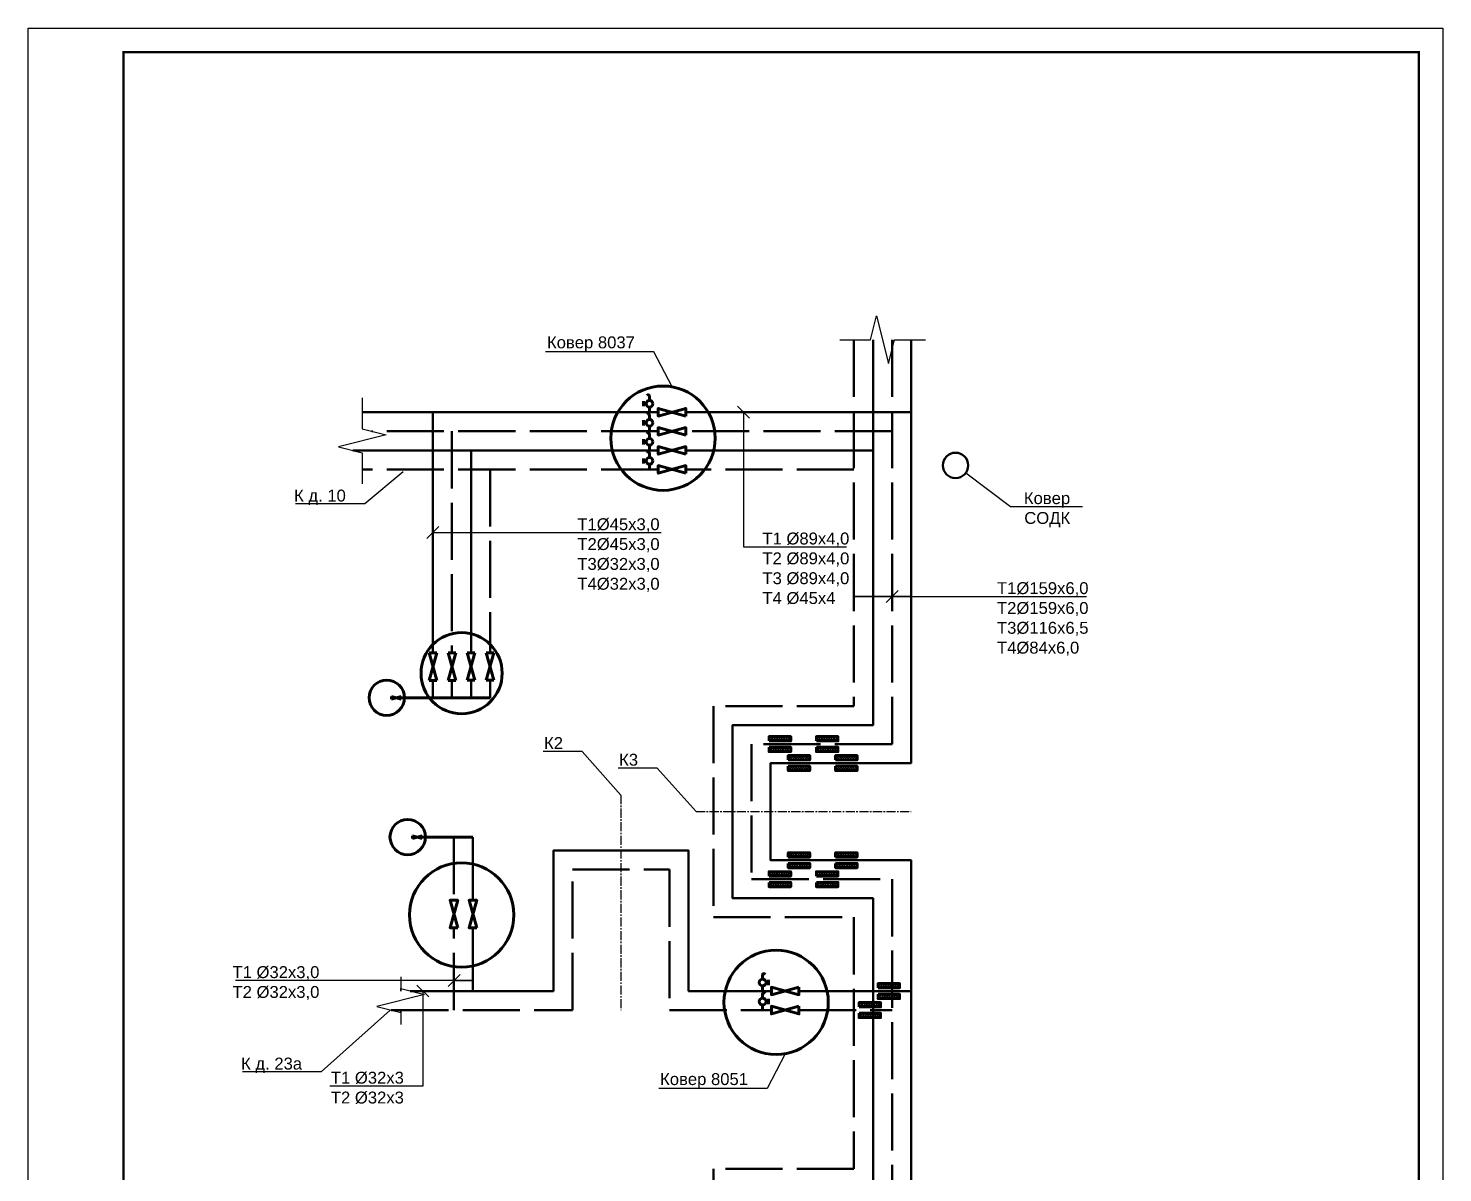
# Model space of a CAD drawing. Header units: millimetres. Extents: x 1990 to 8783, y 397 to 3825.
# Drawn here: x 2901.9 to 3198.9, y 1793.8 to 2034.1 of the extents above; entities that cross this region are included whole.
import ezdxf
from ezdxf import colors
from ezdxf.entities.mleader import LeaderData, LeaderLine
from ezdxf.enums import TextEntityAlignment as Align
from ezdxf.math import Vec2, Vec3

# ---------------------------------------------------------------- set-up
doc = ezdxf.new("R2010")
doc.units = ezdxf.units.MM
doc.linetypes.add('ACAD_ISO02W100', pattern=[15, 12, -3])
doc.linetypes.add('CENTER2', pattern=[28.575, 19.05, -3.175, 3.175, -3.175])
doc.layers.add('Основной', color=1, linetype='Continuous', lineweight=60)
doc.layers.add('Форматы', color=7, linetype='Continuous')
doc.styles.add('-ISOCPEUR-', font='isocpeur.ttf')
doc.styles.get("Standard").update_dxf_attribs({"font": 'arial.ttf'})
pattern_1 = [(45, (2296.8671, 1398.38788), (-0.2525697, 0.2525697), []), (135, (2296.8671, 1398.38788), (-0.2525697, -0.2525697), [])]
pattern_2 = [(45, (2306.8024, 1398.38788), (-0.2525697, 0.2525697), []), (135, (2306.8024, 1398.38788), (-0.2525697, -0.2525697), [])]
pattern_3 = [(45, (2292.8671, 1394.38788), (-0.2525697, 0.2525697), []), (135, (2292.8671, 1394.38788), (-0.2525697, -0.2525697), [])]
pattern_4 = [(45, (2302.8024, 1394.38788), (-0.2525697, 0.2525697), []), (135, (2302.8024, 1394.38788), (-0.2525697, -0.2525697), [])]
pattern_5 = [(45, (2315.74154, 1370.9125), (-0.2525697, 0.2525697), []), (135, (2315.74154, 1370.9125), (-0.2525697, -0.2525697), [])]
pattern_6 = [(45, (2311.74154, 1366.9125), (-0.2525697, 0.2525697), []), (135, (2311.74154, 1366.9125), (-0.2525697, -0.2525697), [])]

# ---------------------------------------------------------------- blocks, each defined once
blk = doc.blocks.new('*U425')
blk.add_lwpolyline([(0, 123), (297, 123), (297, -297), (0, -297)], close=True)
at = {"const_width": 0.5}
blk.add_lwpolyline([(20, 118), (292, 118), (292, -292), (20, -292)], close=True, dxfattribs=at)
blk.add_attdef('РАЗРАБОТАЛ', text='', height=2.5).set_placement((127.5, -264.22), align=Align.MIDDLE_LEFT)
at = {"flags": 8}
for tag, height, p in [('ДАТА', 2.5, (167.07, -264.4)), ('ЛИСТ', 3, (263.39, -271.92)), ('ЛИСТОВ', 3, (280.89, -271.92))]:
    blk.add_attdef(tag, text='', height=height, dxfattribs=at).set_placement(p, align=Align.MIDDLE_CENTER)
blk.add_attdef('ПРОВЕРИЛ', (127.75, -270.73), '', height=2.5)
at = {"lineweight": 30, "flags": 104}
for tag, p in [('ТЕПЛОВЫЕ_СЕТИ', (207, -269.5)), ('ИМЯ_ЧЕРТЕЖА', (207, -284.5))]:
    blk.add_attdef(tag, text='', height=3, dxfattribs=at).set_placement(p, align=Align.MIDDLE_CENTER)
at = {"style": '-ISOCPEUR-', "flags": 8}
blk.add_attdef('ФОРМАТ', text='', height=3, dxfattribs=at).set_placement((257.97, -294.75), align=Align.MIDDLE_CENTER)
blk = doc.blocks.new('_None')
blk = doc.blocks.new('_Oblique')
at = {"color": 0, "linetype": 'ByBlock', "lineweight": -2}
blk.add_line((-0.5, -0.5), (0.5, 0.5), dxfattribs=at)

msp = doc.modelspace()

# ---------------------------------------------------------------- hatches: boundary and pattern name
h = msp.add_hatch()
h.set_pattern_fill('ANSI37', color=256, scale=0.1125)
h.set_pattern_definition(pattern_3)
h.paths.add_polyline_path([(3062.024, 1884.448), (3062.024, 1885.357), (3057.502, 1885.357), (3057.502, 1884.448)])
h = msp.add_hatch()
h.set_pattern_fill('ANSI37', color=256, scale=0.1125)
h.set_pattern_definition(pattern_3)
h.paths.add_polyline_path([(3057.502, 1883.114), (3057.502, 1882.205), (3062.024, 1882.205), (3062.024, 1883.114)])
h = msp.add_hatch()
h.set_pattern_fill('ANSI37', color=256, scale=0.1125)
h.set_pattern_definition(pattern_4)
h.paths.add_polyline_path([(3071.959, 1884.448), (3071.959, 1885.357), (3067.437, 1885.357), (3067.437, 1884.448)])
h = msp.add_hatch()
h.set_pattern_fill('ANSI37', color=256, scale=0.1125)
h.set_pattern_definition(pattern_4)
h.paths.add_polyline_path([(3067.437, 1883.114), (3067.437, 1882.205), (3071.959, 1882.205), (3071.959, 1883.114)])
h = msp.add_hatch()
h.set_pattern_fill('ANSI37', color=256, scale=0.1125)
h.set_pattern_definition(pattern_1)
h.paths.add_polyline_path([(3066.024, 1880.448), (3066.024, 1881.357), (3061.502, 1881.357), (3061.502, 1880.448)])
h = msp.add_hatch()
h.set_pattern_fill('ANSI37', color=256, scale=0.1125)
h.set_pattern_definition(pattern_2)
h.paths.add_polyline_path([(3075.959, 1880.448), (3075.959, 1881.357), (3071.437, 1881.357), (3071.437, 1880.448)])
h = msp.add_hatch()
h.set_pattern_fill('ANSI37', color=256, scale=0.1125)
h.set_pattern_definition(pattern_1)
h.paths.add_polyline_path([(3061.502, 1879.114), (3061.502, 1878.205), (3066.024, 1878.205), (3066.024, 1879.114)])
h = msp.add_hatch()
h.set_pattern_fill('ANSI37', color=256, scale=0.1125)
h.set_pattern_definition(pattern_2)
h.paths.add_polyline_path([(3071.437, 1879.114), (3071.437, 1878.205), (3075.959, 1878.205), (3075.959, 1879.114)])
h = msp.add_hatch()
h.set_pattern_fill('ANSI37', color=256, scale=0.1125)
h.set_pattern_definition(pattern_1)
h.paths.add_polyline_path([(3066.024, 1860.067), (3066.024, 1860.975), (3061.502, 1860.975), (3061.502, 1860.067)])
h = msp.add_hatch()
h.set_pattern_fill('ANSI37', color=256, scale=0.1125)
h.set_pattern_definition(pattern_2)
h.paths.add_polyline_path([(3075.959, 1860.067), (3075.959, 1860.975), (3071.437, 1860.975), (3071.437, 1860.067)])
h = msp.add_hatch()
h.set_pattern_fill('ANSI37', color=256, scale=0.1125)
h.set_pattern_definition(pattern_3)
h.paths.add_polyline_path([(3062.024, 1856.067), (3062.024, 1856.975), (3057.502, 1856.975), (3057.502, 1856.067)])
h = msp.add_hatch()
h.set_pattern_fill('ANSI37', color=256, scale=0.1125)
h.set_pattern_definition(pattern_1)
h.paths.add_polyline_path([(3061.502, 1858.732), (3061.502, 1857.823), (3066.024, 1857.823), (3066.024, 1858.732)])
h = msp.add_hatch()
h.set_pattern_fill('ANSI37', color=256, scale=0.1125)
h.set_pattern_definition(pattern_4)
h.paths.add_polyline_path([(3071.959, 1856.067), (3071.959, 1856.975), (3067.437, 1856.975), (3067.437, 1856.067)])
h = msp.add_hatch()
h.set_pattern_fill('ANSI37', color=256, scale=0.1125)
h.set_pattern_definition(pattern_2)
h.paths.add_polyline_path([(3071.437, 1858.732), (3071.437, 1857.823), (3075.959, 1857.823), (3075.959, 1858.732)])
h = msp.add_hatch()
h.set_pattern_fill('ANSI37', color=256, scale=0.1125)
h.set_pattern_definition(pattern_3)
h.paths.add_polyline_path([(3057.502, 1854.732), (3057.502, 1853.823), (3062.024, 1853.823), (3062.024, 1854.732)])
h = msp.add_hatch()
h.set_pattern_fill('ANSI37', color=256, scale=0.1125)
h.set_pattern_definition(pattern_4)
h.paths.add_polyline_path([(3067.437, 1854.732), (3067.437, 1853.823), (3071.959, 1853.823), (3071.959, 1854.732)])
h = msp.add_hatch()
h.set_pattern_fill('ANSI37', color=256, scale=0.1125)
h.set_pattern_definition(pattern_5)
h.paths.add_polyline_path([(3084.898, 1832.591), (3084.898, 1833.5), (3080.376, 1833.5), (3080.376, 1832.591)])
h = msp.add_hatch()
h.set_pattern_fill('ANSI37', color=256, scale=0.1125)
h.set_pattern_definition(pattern_5)
h.paths.add_polyline_path([(3080.376, 1831.257), (3080.376, 1830.348), (3084.898, 1830.348), (3084.898, 1831.257)])
h = msp.add_hatch()
h.set_pattern_fill('ANSI37', color=256, scale=0.1125)
h.set_pattern_definition(pattern_6)
h.paths.add_polyline_path([(3080.898, 1828.591), (3080.898, 1829.5), (3076.376, 1829.5), (3076.376, 1828.591)])
h = msp.add_hatch()
h.set_pattern_fill('ANSI37', color=256, scale=0.1125)
h.set_pattern_definition(pattern_6)
h.paths.add_polyline_path([(3076.376, 1827.257), (3076.376, 1826.348), (3080.898, 1826.348), (3080.898, 1827.257)])

# ---------------------------------------------------------------- linework, layer by layer
at = {"lineweight": 60}
for p, q in [((3031.13, 1954.721), (3031.13, 1955.795)), ((3031.667, 1955.258), (3031.13, 1955.258)), ((3032.383, 1956.833), (3032.383, 1955.974)), ((3032.383, 1954.542), (3032.383, 1953.468)), ((3031.13, 1950.721), (3031.13, 1951.795)), ((3032.383, 1952.833), (3032.383, 1951.974)), ((3031.667, 1951.258), (3031.13, 1951.258)), ((3032.383, 1950.542), (3032.383, 1949.468)), ((3032.383, 1948.833), (3032.383, 1947.974)), ((3031.13, 1946.721), (3031.13, 1947.795)), ((3031.667, 1947.258), (3031.13, 1947.258)), ((3032.383, 1946.542), (3032.383, 1945.468)), ((3031.13, 1942.721), (3031.13, 1943.795)), ((3031.667, 1943.258), (3031.13, 1943.258)), ((3032.383, 1944.833), (3032.383, 1943.974)), ((3032.383, 1942.542), (3032.383, 1941.468)), ((2986.103, 1902.944), (2987.709, 1902.944)), ((2987.709, 1902.944), (2986.103, 1897.165)), ((2987.709, 1897.165), (2986.103, 1902.944)), ((2990.103, 1902.944), (2991.709, 1902.944)), ((2991.709, 1902.944), (2990.103, 1897.165)), ((2991.709, 1897.165), (2990.103, 1902.944)), ((2994.103, 1902.954), (2995.709, 1902.954)), ((2995.709, 1902.954), (2994.103, 1897.175)), ((2995.709, 1897.175), (2994.103, 1902.954)), ((2998.103, 1902.954), (2999.709, 1902.954)), ((2999.709, 1902.954), (2998.103, 1897.175)), ((2999.709, 1897.175), (2998.103, 1902.954)), ((2986.103, 1897.165), (2987.709, 1897.165)), ((2990.103, 1897.165), (2991.709, 1897.165)), ((2994.103, 1897.175), (2995.709, 1897.175)), ((2998.103, 1897.175), (2999.709, 1897.175)), ((2978.205, 1893.797), (2978.205, 1893.232)), ((2980.24, 1893.232), (2978.205, 1893.797)), ((2978.205, 1893.232), (2980.24, 1893.797)), ((2980.24, 1893.797), (2980.24, 1893.232)), ((2986.906, 1893.515), (2980.24, 1893.515)), ((2998.906, 1893.515), (2986.906, 1893.515)), ((2982.605, 1864.536), (2982.605, 1863.971)), ((2984.639, 1863.971), (2982.605, 1864.536)), ((2982.605, 1863.971), (2984.639, 1864.536)), ((2984.639, 1864.536), (2984.639, 1863.971)), ((2995.305, 1864.254), (2984.639, 1864.254)), ((3056.133, 1835.29), (3056.133, 1834.43)), ((3056.133, 1832.998), (3056.133, 1831.924)), ((3056.849, 1833.714), (3057.386, 1833.714)), ((3057.386, 1833.177), (3057.386, 1834.251)), ((3056.133, 1831.29), (3056.133, 1830.43)), ((3056.849, 1829.714), (3057.386, 1829.714)), ((3057.386, 1829.177), (3057.386, 1830.251)), ((3056.133, 1828.998), (3056.133, 1827.924))]:
    msp.add_line(p, q, dxfattribs=at)
at = {"color": 1, "lineweight": 50}
for p, q in [((3034.22, 1953.468), (2972.073, 1953.468)), ((2986.906, 1953.468), (2986.906, 1902.944)), ((3087.313, 1953.468), (3039.999, 1953.468)), ((2986.906, 1893.515), (2986.906, 1897.165)), ((2995.305, 1864.254), (2995.305, 1850.978)), ((2995.305, 1831.924), (2995.305, 1845.199)), ((3063.748, 1831.924), (3087.313, 1831.924))]:
    msp.add_line(p, q, dxfattribs=at)
at = {"color": 5, "linetype": 'ACAD_ISO02W100', "lineweight": 50}
for p, q in [((3034.22, 1949.468), (2974.073, 1949.468)), ((2990.906, 1949.468), (2990.906, 1902.944)), ((3083.313, 1949.468), (3039.999, 1949.468)), ((2990.906, 1893.515), (2990.906, 1897.165)), ((2991.305, 1864.254), (2991.305, 1850.978)), ((2991.305, 1827.924), (2991.305, 1845.199)), ((3063.748, 1827.924), (3083.313, 1827.924))]:
    msp.add_line(p, q, dxfattribs=at)
at = {"color": 4, "lineweight": 50}
for p, q in [((3034.22, 1945.468), (2970.073, 1945.468)), ((2994.906, 1945.468), (2994.906, 1902.944)), ((3079.313, 1945.468), (3039.999, 1945.468)), ((2994.906, 1893.515), (2994.906, 1897.175))]:
    msp.add_line(p, q, dxfattribs=at)
at = {"color": 6, "linetype": 'ACAD_ISO02W100', "lineweight": 50}
for p, q in [((3034.22, 1941.468), (2972.073, 1941.468)), ((2998.906, 1941.468), (2998.906, 1902.944)), ((3075.313, 1941.468), (3039.999, 1941.468)), ((2998.906, 1893.515), (2998.906, 1897.175))]:
    msp.add_line(p, q, dxfattribs=at)
at = {"lineweight": 25}
for points in [[(3072.313, 1968.715), (3075.313, 1968.715), (3078.813, 1968.715), (3080.063, 1973.715), (3082.563, 1963.715), (3083.813, 1968.715), (3087.313, 1968.715), (3090.313, 1968.715)], [(2972.073, 1956.468), (2972.073, 1953.468), (2972.073, 1949.968), (2977.073, 1948.718), (2967.073, 1946.218), (2972.073, 1944.968), (2972.073, 1941.468), (2972.073, 1938.468)], [(2980.158, 1834.924), (2980.158, 1831.924), (2980.158, 1832.424), (2985.158, 1831.174), (2975.158, 1828.674), (2980.158, 1827.424), (2980.158, 1827.924), (2980.158, 1824.924)]]:
    msp.add_lwpolyline(points, dxfattribs=at)
at = {"color": 6, "linetype": 'ACAD_ISO02W100', "lineweight": 50}
msp.add_lwpolyline([(3075.313, 1968.715), (3075.313, 1891.781), (3045.813, 1891.781), (3045.813, 1847.399), (3075.313, 1847.399), (3075.313, 1794.596), (3045.813, 1794.596), (3045.813, 1750.214), (3075.313, 1750.214), (3075.313, 1726.556)], dxfattribs=at)
at = {"color": 4, "lineweight": 50}
msp.add_lwpolyline([(3079.313, 1968.715), (3079.313, 1887.781), (3049.813, 1887.781), (3049.813, 1851.399), (3079.313, 1851.399), (3079.313, 1790.596), (3049.813, 1790.596), (3049.813, 1754.214), (3079.313, 1754.214), (3079.313, 1726.556)], dxfattribs=at)
at = {"color": 5, "linetype": 'ACAD_ISO02W100', "lineweight": 50}
for points in [[(3083.313, 1968.715), (3083.313, 1883.781), (3053.813, 1883.781), (3053.813, 1855.399), (3083.313, 1855.399), (3083.313, 1786.596), (3053.813, 1786.596), (3053.813, 1758.214), (3083.313, 1758.214), (3083.313, 1726.556)], [(2978.158, 1827.924), (3016.204, 1827.924), (3016.204, 1857.424), (3036.585, 1857.424), (3036.585, 1827.924), (3057.969, 1827.924)]]:
    msp.add_lwpolyline(points, dxfattribs=at)
at = {"color": 1, "lineweight": 50}
for points in [[(3087.313, 1726.556), (3087.313, 1762.214), (3057.813, 1762.214), (3057.813, 1782.596), (3087.313, 1782.596), (3087.313, 1859.399), (3057.813, 1859.399), (3057.813, 1879.781), (3087.313, 1879.781), (3087.313, 1968.715)], [(2982.158, 1831.924), (3012.204, 1831.924), (3012.204, 1861.424), (3040.585, 1861.424), (3040.585, 1831.924), (3057.969, 1831.924)]]:
    msp.add_lwpolyline(points, dxfattribs=at)
at = {"lineweight": 60}
for points in [[(3039.999, 1952.665), (3039.999, 1954.27), (3034.22, 1952.665), (3034.22, 1954.27), (3039.999, 1952.665)], [(3039.999, 1948.665), (3039.999, 1950.27), (3034.22, 1948.665), (3034.22, 1950.27), (3039.999, 1948.665)], [(3039.999, 1944.665), (3039.999, 1946.27), (3034.22, 1944.665), (3034.22, 1946.27), (3039.999, 1944.665)], [(3039.999, 1940.665), (3039.999, 1942.27), (3034.22, 1940.665), (3034.22, 1942.27), (3039.999, 1940.665)], [(2992.108, 1845.199), (2990.503, 1845.199), (2992.108, 1850.978), (2990.503, 1850.978), (2992.108, 1845.199)], [(2996.108, 1845.199), (2994.503, 1845.199), (2996.108, 1850.978), (2994.503, 1850.978), (2996.108, 1845.199)], [(3063.748, 1832.727), (3063.748, 1831.121), (3057.969, 1832.727), (3057.969, 1831.121), (3063.748, 1832.727)], [(3063.748, 1828.727), (3063.748, 1827.121), (3057.969, 1828.727), (3057.969, 1827.121), (3063.748, 1828.727)]]:
    msp.add_lwpolyline(points, dxfattribs=at)
for centre, radius in [((3032.383, 1955.258), 0.716), ((3032.383, 1951.258), 0.716), ((3032.383, 1947.258), 0.716), ((3032.383, 1943.258), 0.716), ((2977.208, 1893.515), 3.72), ((2981.608, 1864.254), 3.72), ((3056.133, 1833.714), 0.716), ((3056.133, 1829.714), 0.716)]:
    msp.add_circle(centre, radius, dxfattribs=at)
at = {"lineweight": 50}
msp.add_circle((3096.643, 1942.311), 2.667, dxfattribs=at)
at = {"lineweight": 60}
for centre, start, end in [((3032.11, 1956.851), 356.2591, 154.72194), ((3032.11, 1952.851), 356.2591, 154.72194), ((3032.11, 1948.851), 356.2591, 154.72194), ((3032.11, 1944.851), 356.2591, 154.72194), ((3056.406, 1835.308), 25.27806, 183.7409), ((3056.406, 1831.308), 25.27806, 183.7409)]:
    msp.add_arc(centre, 0.274, start, end, dxfattribs=at)
at = {"layer": 'Основной'}
for points in [[(3057.502, 1884.448), (3062.024, 1884.448), (3062.024, 1885.357), (3057.502, 1885.357)], [(3057.502, 1883.114), (3062.024, 1883.114), (3062.024, 1882.205), (3057.502, 1882.205)], [(3067.437, 1884.448), (3071.959, 1884.448), (3071.959, 1885.357), (3067.437, 1885.357)], [(3067.437, 1883.114), (3071.959, 1883.114), (3071.959, 1882.205), (3067.437, 1882.205)], [(3061.502, 1880.448), (3066.024, 1880.448), (3066.024, 1881.357), (3061.502, 1881.357)], [(3071.437, 1880.448), (3075.959, 1880.448), (3075.959, 1881.357), (3071.437, 1881.357)], [(3061.502, 1879.114), (3066.024, 1879.114), (3066.024, 1878.205), (3061.502, 1878.205)], [(3071.437, 1879.114), (3075.959, 1879.114), (3075.959, 1878.205), (3071.437, 1878.205)], [(3061.502, 1860.067), (3066.024, 1860.067), (3066.024, 1860.975), (3061.502, 1860.975)], [(3071.437, 1860.067), (3075.959, 1860.067), (3075.959, 1860.975), (3071.437, 1860.975)], [(3057.502, 1856.067), (3062.024, 1856.067), (3062.024, 1856.975), (3057.502, 1856.975)], [(3061.502, 1858.732), (3066.024, 1858.732), (3066.024, 1857.823), (3061.502, 1857.823)], [(3067.437, 1856.067), (3071.959, 1856.067), (3071.959, 1856.975), (3067.437, 1856.975)], [(3071.437, 1858.732), (3075.959, 1858.732), (3075.959, 1857.823), (3071.437, 1857.823)], [(3057.502, 1854.732), (3062.024, 1854.732), (3062.024, 1853.823), (3057.502, 1853.823)], [(3067.437, 1854.732), (3071.959, 1854.732), (3071.959, 1853.823), (3067.437, 1853.823)], [(3080.376, 1832.591), (3084.898, 1832.591), (3084.898, 1833.5), (3080.376, 1833.5)], [(3080.376, 1831.257), (3084.898, 1831.257), (3084.898, 1830.348), (3080.376, 1830.348)], [(3076.376, 1828.591), (3080.898, 1828.591), (3080.898, 1829.5), (3076.376, 1829.5)], [(3076.376, 1827.257), (3080.898, 1827.257), (3080.898, 1826.348), (3076.376, 1826.348)]]:
    msp.add_lwpolyline(points, close=True, dxfattribs=at)
at = {"layer": 'Основной', "color": 2, "linetype": 'CENTER2', "lineweight": 25, "ltscale": 0.1}
for points in [[(3026.395, 1873.084), (3026.395, 1827.924)], [(3042.153, 1869.59), (3087.313, 1869.59)]]:
    msp.add_lwpolyline(points, dxfattribs=at)
at = {"layer": 'Основной'}
for centre, radius in [((3035.225, 1948.028), 10.953), ((2992.929, 1898.671), 8.519), ((2992.929, 1847.897), 10.953), ((3058.975, 1829.548), 10.953)]:
    msp.add_circle(centre, radius, dxfattribs=at)

# ---------------------------------------------------------------- block references
at = {"layer": 'Форматы'}
msp.add_blockref('*U425', (2901.939, 1911.115), dxfattribs=at)

# ---------------------------------------------------------------- leaders
at = {"lineweight": 25}
ml = msp.add_multileader_mtext('Standard', dxfattribs=at)
ml.set_content('Ковер 8037', color=256)
ml.set_leader_properties()
ml.set_arrow_properties(name='NONE')
ml.build(insert=Vec2(0, 0))
ml.multileader.update_dxf_attribs({"text_left_attachment_type": 6, "text_right_attachment_type": 6, "dogleg_length": 2, "arrow_head_size": 2.5})
ctx = ml.context
ctx.base_point, ctx.char_height, ctx.arrow_head_size, ctx.plane_origin = Vec3(3009.288, 1966.153), 2.5, 2.5, Vec3(3037.109, 1958.818)
ctx.left_attachment, ctx.right_attachment, ctx.text_align_type = 6, 6, 2
notes = []
notes.append((ctx, [(0, (1, 1, 0), (3033.312, 1966.153), (-1, 0), 2, [(0, [(3037.109, 1958.818)], 0, [])])]))
ctx.mtext.insert, ctx.mtext.alignment, ctx.mtext.flow_direction = Vec3(3029.312, 1969.403), 3, 5
ml = msp.add_multileader_mtext('Standard', dxfattribs=at)
ml.set_content('Т1 %%C89х4,0\\PТ2 %%C89х4,0\\PТ3 %%C89х4,0\\PТ4 %%C45х4 ', color=256)
ml.set_leader_properties()
ml.set_arrow_properties(name='OBLIQUE')
ml.build(insert=Vec2(0, 0))
ml.multileader.update_dxf_attribs({"text_left_attachment_type": 6, "text_right_attachment_type": 6, "dogleg_length": 2, "arrow_head_size": 2.5})
ctx = ml.context
ctx.base_point, ctx.char_height, ctx.arrow_head_size, ctx.plane_origin = Vec3(3054.094, 1925.206), 2.5, 2.5, Vec3(3051.987, 1953.468)
ctx.left_attachment, ctx.right_attachment = 6, 6
notes.append((ctx, [(0, (1, 1, 0), (3052.094, 1925.206), (1, 0), 2, [(3, [(3052.094, 1953.468), (3052.094, 1949.468), (3052.094, 1945.468), (3052.094, 1941.468)], 0, [])])]))
ctx.mtext.insert, ctx.mtext.flow_direction = Vec3(3056.094, 1928.206), 5
ml = msp.add_multileader_mtext('Standard', dxfattribs=at)
ml.set_content('К д. 10', color=256)
ml.set_leader_properties()
ml.set_arrow_properties(name='NONE')
ml.build(insert=Vec2(0, 0))
ml.multileader.update_dxf_attribs({"text_left_attachment_type": 6, "text_right_attachment_type": 6, "dogleg_length": 2, "arrow_head_size": 2.5})
ctx = ml.context
ctx.base_point, ctx.char_height, ctx.arrow_head_size, ctx.plane_origin = Vec3(2956.19, 1934.224), 2.5, 2.5, Vec3(2980.677, 1940.937)
ctx.left_attachment, ctx.right_attachment, ctx.text_align_type = 6, 6, 2
notes.append((ctx, [(0, (1, 1, 0), (2972.616, 1934.224), (-1, 0), 2, [(0, [(2980.677, 1940.937)], 0, [])])]))
ctx.mtext.insert, ctx.mtext.alignment, ctx.mtext.flow_direction = Vec3(2968.616, 1937.224), 3, 5
ml = msp.add_multileader_mtext('Standard', dxfattribs=at)
ml.set_content('Ковер \\PСОДК', color=256)
ml.set_leader_properties()
ml.set_arrow_properties(name='NONE')
ml.build(insert=Vec2(0, 0))
ml.multileader.update_dxf_attribs({"text_left_attachment_type": 6, "text_right_attachment_type": 6, "dogleg_length": 2, "arrow_head_size": 2.5})
ctx = ml.context
ctx.base_point, ctx.char_height, ctx.arrow_head_size, ctx.plane_origin = Vec3(3110.214, 1933.686), 2.5, 2.5, Vec3(3096.643, 1942.311)
ctx.left_attachment, ctx.right_attachment, ctx.text_align_type = 6, 6, 2
notes.append((ctx, [(0, (1, 1, 0), (3108.214, 1933.686), (1, 0), 2, [(0, [(3098.782, 1940.717)], 0, [])])]))
ctx.mtext.insert, ctx.mtext.alignment, ctx.mtext.flow_direction = Vec3(3120.714, 1936.686), 3, 5
ml = msp.add_multileader_mtext('Standard', dxfattribs=at)
ml.set_content('Т1%%C45х3,0 \\PТ2%%C45х3,0 \\PТ3%%C32х3,0 \\PТ4%%C32х3,0', color=256)
ml.set_leader_properties()
ml.set_arrow_properties(name='OBLIQUE')
ml.build(insert=Vec2(0, 0))
ml.multileader.update_dxf_attribs({"text_left_attachment_type": 6, "text_right_attachment_type": 6, "dogleg_length": 2, "arrow_head_size": 2.5})
ctx = ml.context
ctx.base_point, ctx.char_height, ctx.arrow_head_size, ctx.plane_origin = Vec3(3015.229, 1928.206), 2.5, 2.5, Vec3(2986.906, 1928.206)
ctx.left_attachment, ctx.right_attachment = 6, 6
notes.append((ctx, [(0, (1, 1, 0), (3013.229, 1928.206), (1, 0), 2, [(3, [(2986.906, 1928.206), (2990.906, 1928.206), (2994.906, 1928.206), (2998.906, 1928.206)], 0, [])])]))
ctx.mtext.insert, ctx.mtext.flow_direction = Vec3(3017.229, 1931.206), 5
ml = msp.add_multileader_mtext('Standard', dxfattribs=at)
ml.set_content('Т1%%C159х6,0\\PТ2%%C159х6,0\\PТ3%%C116х6,5\\PТ4%%C84х6,0', color=256)
ml.set_leader_properties()
ml.set_arrow_properties(name='OBLIQUE')
ml.build(insert=Vec2(0, 0))
ml.multileader.update_dxf_attribs({"text_left_attachment_type": 6, "text_right_attachment_type": 6, "dogleg_length": 2, "arrow_head_size": 2.5})
ctx = ml.context
ctx.base_point, ctx.char_height, ctx.arrow_head_size, ctx.plane_origin = Vec3(3103.344, 1914.787), 2.5, 2.5, Vec3(3101.344, 1888.347)
ctx.left_attachment, ctx.right_attachment = 6, 6
notes.append((ctx, [(0, (1, 1, 0), (3101.344, 1914.787), (1, 0), 2, [(1, [(3083.313, 1914.787), (3087.313, 1914.787), (3079.313, 1914.787), (3075.313, 1914.787)], 0, [])])]))
ctx.mtext.insert, ctx.mtext.flow_direction = Vec3(3105.344, 1917.787), 5
ml = msp.add_multileader_mtext('Standard', dxfattribs=at)
ml.set_content('К2', color=256)
ml.set_leader_properties()
ml.set_arrow_properties(name='NONE')
ml.build(insert=Vec2(0, 0))
ml.multileader.update_dxf_attribs({"text_left_attachment_type": 6, "text_right_attachment_type": 6, "dogleg_length": 2, "arrow_head_size": 2.5})
ctx = ml.context
ctx.base_point, ctx.char_height, ctx.arrow_head_size, ctx.plane_origin = Vec3(3008.7, 1882.245), 2.5, 2.5, Vec3(3026.395, 1873.084)
ctx.left_attachment, ctx.right_attachment, ctx.text_align_type = 6, 6, 2
notes.append((ctx, [(0, (1, 1, 0), (3018.218, 1882.245), (-1, 0), 2, [(0, [(3026.395, 1873.084)], 0, [])])]))
ctx.mtext.insert, ctx.mtext.alignment, ctx.mtext.flow_direction = Vec3(3014.218, 1885.245), 3, 5
ml = msp.add_multileader_mtext('Standard', dxfattribs=at)
ml.set_content('К3', color=256)
ml.set_leader_properties()
ml.set_arrow_properties(name='NONE')
ml.build(insert=Vec2(0, 0))
ml.multileader.update_dxf_attribs({"text_left_attachment_type": 6, "text_right_attachment_type": 6, "dogleg_length": 2, "arrow_head_size": 2.5})
ctx = ml.context
ctx.base_point, ctx.char_height, ctx.arrow_head_size, ctx.plane_origin = Vec3(3024.433, 1878.751), 2.5, 2.5, Vec3(3042.153, 1869.59)
ctx.left_attachment, ctx.right_attachment, ctx.text_align_type = 6, 6, 2
notes.append((ctx, [(0, (1, 1, 0), (3033.977, 1878.751), (-1, 0), 2, [(0, [(3042.153, 1869.59)], 0, [])])]))
ctx.mtext.insert, ctx.mtext.alignment, ctx.mtext.flow_direction = Vec3(3029.977, 1881.751), 3, 5
ml = msp.add_multileader_mtext('Standard', dxfattribs=at)
ml.set_content('Т1 %%C32х3,0\\PТ2 %%C32х3,0', color=256)
ml.set_leader_properties()
ml.set_arrow_properties(name='OBLIQUE')
ml.build(insert=Vec2(0, 0))
ml.multileader.update_dxf_attribs({"text_left_attachment_type": 6, "text_right_attachment_type": 6, "dogleg_length": 2, "arrow_head_size": 2.5})
ctx = ml.context
ctx.base_point, ctx.char_height, ctx.arrow_head_size, ctx.plane_origin = Vec3(2943.067, 1834.142), 2.5, 2.5, Vec3(2991.365, 1834.142)
ctx.left_attachment, ctx.right_attachment, ctx.text_align_type = 6, 6, 2
notes.append((ctx, [(0, (1, 1, 0), (2967.066, 1834.142), (-1, 0), 2, [(1, [(2991.365, 1834.142), (2995.365, 1834.142)], 0, [])])]))
ctx.mtext.insert, ctx.mtext.alignment, ctx.mtext.flow_direction = Vec3(2963.066, 1837.142), 3, 5
ml = msp.add_multileader_mtext('Standard', dxfattribs=at)
ml.set_content('Т1 %%C32х3 \\PТ2 %%C32х3 ', color=256)
ml.set_leader_properties()
ml.set_arrow_properties(name='OBLIQUE')
ml.build(insert=Vec2(0, 0))
ml.multileader.update_dxf_attribs({"text_left_attachment_type": 6, "text_right_attachment_type": 6, "dogleg_length": 2, "arrow_head_size": 2.5})
ctx = ml.context
ctx.base_point, ctx.char_height, ctx.arrow_head_size, ctx.plane_origin = Vec3(2963.712, 1811.966), 2.5, 2.5, Vec3(2984.807, 1831.924)
ctx.left_attachment, ctx.right_attachment, ctx.text_align_type = 6, 6, 2
notes.append((ctx, [(1, (1, 1, 0), (2984.807, 1811.966), (-1, 0), 2, [(1, [(2984.807, 1831.924), (2984.807, 1827.924)], 0, [])])]))
ctx.mtext.insert, ctx.mtext.alignment, ctx.mtext.flow_direction = Vec3(2980.807, 1814.966), 3, 5
ml = msp.add_multileader_mtext('Standard', dxfattribs=at)
ml.set_content('К д. 23а', color=256)
ml.set_leader_properties()
ml.set_arrow_properties(name='NONE')
ml.build(insert=Vec2(0, 0))
ml.multileader.update_dxf_attribs({"text_left_attachment_type": 6, "text_right_attachment_type": 6, "dogleg_length": 2, "arrow_head_size": 2.5})
ctx = ml.context
ctx.base_point, ctx.char_height, ctx.arrow_head_size, ctx.plane_origin = Vec3(2945.042, 1814.932), 2.5, 2.5, Vec3(2977.9, 1827.924)
ctx.left_attachment, ctx.right_attachment, ctx.text_align_type = 6, 6, 2
notes.append((ctx, [(0, (1, 1, 0), (2963.43, 1814.932), (-1, 0), 2, [(0, [(2977.9, 1827.924)], 0, [])])]))
ctx.mtext.insert, ctx.mtext.alignment, ctx.mtext.flow_direction = Vec3(2959.43, 1817.932), 3, 5
ml = msp.add_multileader_mtext('Standard', dxfattribs=at)
ml.set_content('Ковер 8051', color=256)
ml.set_leader_properties()
ml.set_arrow_properties(name='NONE')
ml.build(insert=Vec2(0, 0))
ml.multileader.update_dxf_attribs({"text_left_attachment_type": 6, "text_right_attachment_type": 6, "dogleg_length": 2, "arrow_head_size": 2.5})
ctx = ml.context
ctx.base_point, ctx.char_height, ctx.arrow_head_size, ctx.plane_origin = Vec3(3033.52, 1811.423), 2.5, 2.5, Vec3(3060.859, 1818.757)
ctx.left_attachment, ctx.right_attachment, ctx.text_align_type = 6, 6, 2
notes.append((ctx, [(0, (1, 1, 0), (3057.061, 1811.423), (-1, 0), 2, [(0, [(3060.859, 1818.757)], 0, [])])]))
ctx.mtext.insert, ctx.mtext.alignment, ctx.mtext.flow_direction = Vec3(3053.061, 1814.673), 3, 5
for ctx, leaders in notes:
    for number, flags, end, landing, length, lines in leaders:
        leader = LeaderData()
        leader.index, (leader.has_last_leader_line, leader.has_dogleg_vector, leader.attachment_direction) = number, flags
        leader.last_leader_point, leader.dogleg_vector, leader.dogleg_length = Vec3(end), Vec3(landing), length
        for number, points, colour, breaks in lines:
            line = LeaderLine()
            line.index, line.vertices, line.color, line.breaks = number, Vec3.list(points), colors.encode_raw_color(colour), breaks
            leader.lines.append(line)
        ctx.leaders.append(leader)

doc.saveas('drawing.dxf')
